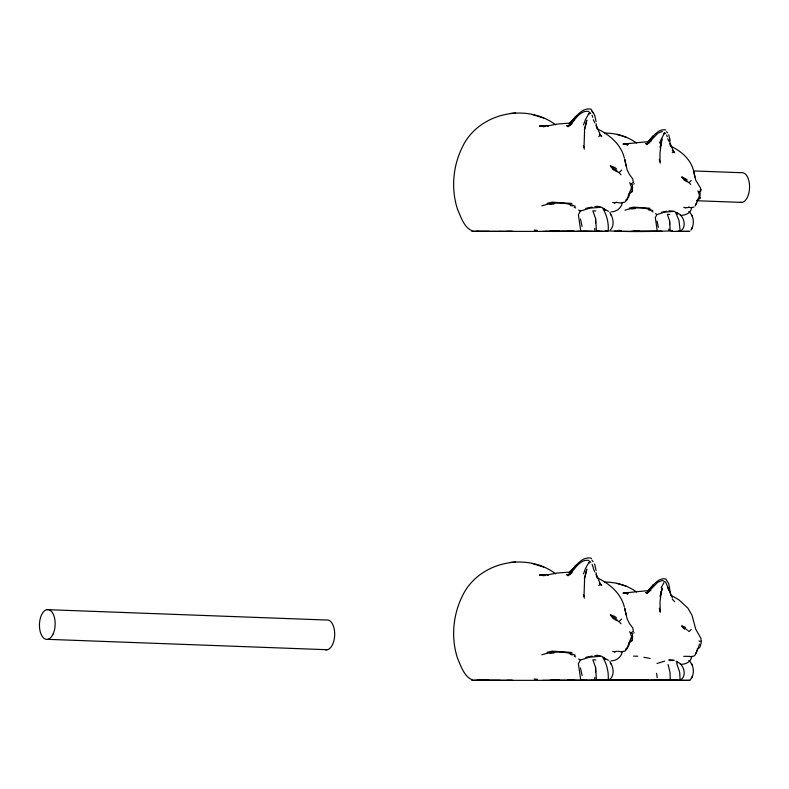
<?xml version="1.0" encoding="UTF-8"?>
<svg xmlns="http://www.w3.org/2000/svg" width="789" height="789" viewBox="0 0 789 789"><rect width="100%" height="100%" fill="white"/><g stroke="black" fill="none" stroke-linecap="round" stroke-linejoin="round"><path stroke-width="1.18" d="M670.344 146.32L669.713 140.225M584.008 147.365L584.6 129.583L586.829 120.194L584.363 129.721M584.008 596.346L584.6 578.564L586.829 569.175L584.363 578.702M659.979 161.656L660.008 152.77L661.438 142.119L660.334 146.399L662.316 139.101M608.25 230.25C608.664 222.853 606.899 215.219 603.013 208.888M608.25 679.23C608.664 671.834 606.899 664.2 603.013 657.868M680.098 230.457L679.004 220.456L675.749 212.714M680.098 679.437L679.684 672.267L676.666 663.322M594.679 230.053L594.778 228.406M594.679 679.033L594.778 677.386M668.835 230.289L668.914 228.918M632.374 189.173L632.67 186.944M632.374 638.153L632.67 635.924M629.76 182.624L631.585 187.683L629.247 193.423L631.959 191.786L632.482 184.764L631.042 183.876L633.389 182.427M697.525 199.883L699.784 198.522L700.208 192.703L699.015 191.964L700.957 190.76L700.168 191.027M629.76 631.604L631.585 636.664L629.247 642.404L631.959 640.767L632.482 633.745L631.042 632.857L633.389 631.407M629.001 194.4L626.821 199.538M629.001 643.39L626.269 649.446L625.973 648.588M697.101 650.659L697.545 648.706M700.297 646.507L701.589 640.776M660.077 147.829L661.438 142.119M660.077 596.809L662.316 588.081L660.334 595.379L661.438 591.099L660.008 601.751L660.235 612.156L659.298 608.22M605.331 230.674C625.608 231.986 650.708 231.621 672.573 230.852M605.331 679.654L605.084 680.355M698.63 198.059L699.458 195.12L697.949 190.918M690.908 230.132C694.724 224.53 694.054 216.048 688.876 211.462M698.63 647.039L699.458 644.1M650.501 680.355L689.764 680.355C694.961 675.059 694.399 665.354 688.876 660.442M698.206 647.877L695.129 655.008L693.965 656.063L690.276 656.764M583.466 124.918L585.448 119.642L589.531 112.304L590.724 113.35M659.525 143.026L664.555 132.552L665.551 133.43M583.466 573.899L585.448 568.622L589.531 561.285L590.724 562.33M622.334 202.615C621.397 207.961 616.801 211.659 611.436 211.846M691.795 207.507C690.967 213.06 685.444 215.565 680.345 215.348M622.334 651.596C621.397 656.941 616.801 660.64 611.436 660.827M691.795 656.487C690.967 662.04 685.444 664.545 680.345 664.338M691.47 229.461L692.486 227.005M691.47 678.441L692.486 675.986M661.172 587.627L663.934 582.726M631.959 191.786L632.591 190.583M699.784 198.522L700.297 197.526M631.959 640.767L632.591 639.563M599.985 207.369L589.689 208.158L580.379 211.097L578.376 214.756L580.812 231.325L606.573 231.374M673.234 211.462L664.693 212.113L656.971 214.559L655.304 217.586L657.326 231.345M599.985 656.349L589.689 657.138L580.379 660.077L578.376 663.736L580.812 680.305L633.636 680.355M695.661 204.706L696.884 202.655M695.661 653.686L696.884 651.635M633.804 184.202L634.139 183.679M633.804 633.182L634.139 632.66M625.815 200.84L624.967 202.092L620.509 202.941L615.834 202.448M625.815 649.82L624.967 651.073L620.509 651.921M628.971 193.719L630.066 192.23L628.705 196.846L626.358 200.82M610.499 229.836C614.493 225.615 613.339 219.026 610.864 214.312M696.993 200.544L698.206 198.897L695.129 206.028M628.971 642.7L630.066 641.21L628.705 645.826L626.358 649.801M700.543 640.264L700.957 639.741M574.086 120.027L567.942 126.763L571.847 123.824L567.222 126.092L569.697 125.273L566.758 125.816L569.776 125.372C574.915 120.106 580.152 109.878 588.811 111.407M651.744 138.963L648.233 143.391L657.898 133.173L662.435 131.438M569.855 574.333L571.285 572.528L567.942 575.743L571.847 572.804L567.222 575.073L569.697 574.254L566.758 574.796L569.776 574.353C574.915 569.086 580.152 558.859 588.811 560.387M569.855 125.352L571.285 123.548M569.283 123.715C575.053 118.232 581.611 107.186 590.971 109.148L594.581 115.016L596.089 121.447M648.035 141.724C652.72 137.217 658.134 128.301 665.758 129.938M569.283 572.696C575.053 567.212 581.611 556.166 590.971 558.129L591.464 558.799M648.035 590.705C652.72 586.197 658.134 577.282 665.758 578.919L668.756 583.781L670.758 595.31M649.416 141.892L646.635 144.555L649.88 142.119L645.658 143.776L647.749 143.47M614.72 170.621L619.049 172.554L621.663 170.069M633.222 181.687L632.768 178.935L629.346 174.379L627.077 169.704L624.71 159.161L626.042 165.877M685.463 180.957L689.063 182.565L691.233 180.494M700.819 190.139L700.445 187.861L695.73 180.198L693.758 171.45L694.862 177.022M614.72 619.602L619.049 621.535L621.663 619.049M633.222 630.667L632.768 627.916L629.346 623.359L627.077 618.684L624.71 608.141L626.042 614.858M691.233 629.474L689.063 631.545L688.314 630.855M569.461 123.814L571.995 121.457L569.658 123.567M598.802 136.566L600.419 135.077L596.267 125.51M648.252 141.783L650.008 140.146L648.39 141.616M672.258 152.701L673.599 151.458L670.157 143.519M569.461 572.794L571.995 570.437L569.658 572.548M598.802 585.556L600.419 584.057L596.267 574.491M648.252 590.764L650.008 589.127L648.39 590.596M619.888 231.374L614.453 231.364L657.03 231.384M617.462 680.345L660.413 680.365M697.525 648.864L699.784 647.503M679.753 231.394C687.84 227.686 683.826 214.332 676.114 212.497L677.85 213.997M607.826 680.365C614.67 677.721 613.921 668.599 610.864 663.293M656.971 663.539L664.693 661.093M619.809 680.365L619.109 680.355M614.197 203.069L616.623 202.29M685.039 207.892L689.655 207.369L688.61 207.063M614.197 652.049L616.623 651.27M541.856 205.821C552.547 202.369 564.885 201.747 575.319 206.284M624.987 210.17C633.863 207.31 644.1 206.797 652.769 210.564M541.856 654.801C552.547 651.349 564.885 650.728 575.319 655.264M592.115 207.073L585.744 208.385M666.705 211.215L661.419 212.3M592.115 656.053L585.744 657.365M547.014 203.345L552.211 202.152L571.966 203.483M629.267 208.118L633.587 207.132L649.988 208.237M547.014 652.325L552.211 651.132L571.966 652.464M700.198 189.824L701.036 189.636M555.693 124.849C526.164 102.471 478.469 113.093 462.462 146.872C452.945 165.917 450.884 188.739 457.452 209.046C460.914 216.985 464.583 229.372 474.081 231.355M555.693 573.83C526.164 551.452 478.469 562.074 462.462 595.853C452.945 614.897 450.884 637.719 457.452 658.026C460.914 665.965 464.583 678.353 474.081 680.335M690.276 207.783L693.965 207.083M599.176 230.733L595.498 231.355L545.1 231.364M599.176 679.714L592.243 680.365L473.873 680.335L500.275 680.374M647.749 592.45L645.658 592.756L649.88 591.099L646.635 593.535L657.898 582.154L662.435 580.418L665.65 582.134L672.317 597.766M592.243 231.384L585.655 231.374M592.243 680.365L585.655 680.355M515.641 112.926L510.098 113.468M515.641 561.906L510.098 562.449M669.111 660.492L673.234 660.442M549.972 204.243L554.016 203.897L552.803 203.237M631.733 208.858L635.086 208.572L634.08 208.03M549.972 653.223L554.016 652.878L552.803 652.217M614.434 680.355L619.641 680.345M601.129 680.345L600.33 680.345L601.928 680.345L600.33 680.345M594.857 206.521C598.683 205.87 603.023 207.024 605.4 210.249M668.983 210.752L674.339 211.304L677.731 213.849M594.857 655.501C598.683 654.85 603.023 656.004 605.4 659.229M668.983 659.732L674.339 660.285M577.163 231.364L580.812 231.325M577.163 680.345L580.812 680.305M654.298 680.365L669.516 680.355L665.078 680.365M500.275 231.394L473.873 231.355L478.262 231.345M572.203 231.355L567.774 230.921M475.639 680.345L511.805 680.325M618.951 680.355L619.769 680.365L617.383 680.355M568.563 231.364L574.264 231.355L568.011 231.157M617.383 231.374L619.641 231.364M576.66 680.305L567.774 679.901M506.903 231.384L570.536 231.384L560.515 231.414M583.633 231.374L586.868 231.364M600.33 231.364L602.007 231.364M659.673 231.384L662.346 231.374M506.903 680.365L513.284 680.345M570.536 680.365L542.546 680.345M583.633 680.355L586.868 680.345M662.346 680.355L665.245 680.345M477.128 231.364L489.032 231.374M499.841 231.364L511.805 231.345M549.095 231.374L559.756 231.364L550.742 231.355M631.003 231.384L639.849 231.374L632.364 231.364M552.576 231.433L584.531 231.374M633.883 231.433L660.413 231.384M681.883 231.394L689.764 231.374L685.246 231.374M477.128 680.345L489.032 680.355M549.095 680.355L559.756 680.345L550.742 680.335M552.576 680.414L584.531 680.355M615.982 680.374L606.465 680.355M622.205 680.365L679.753 680.374C687.84 676.666 683.826 663.312 676.114 661.478M660.965 680.365L675.088 680.345M662.316 680.365L669.516 680.355M597.825 231.345L606.465 231.374M671.449 231.364L678.589 231.414M676.607 231.384L684.665 231.384M475.639 231.364L513.284 231.364M633.636 231.374L661.754 231.374M599.689 680.355L648.795 680.374L630.904 680.384M676.607 680.365L689.764 680.355M597.825 680.325L663.164 680.365M610.617 680.355L613.566 680.355M668.47 680.374L677.317 680.365M572.212 122.916L557.221 124.06L547.043 125.993L548.799 125.678L539.469 126.201L545.544 126.467L539.863 126.062L542.783 126.506M650.945 141.369L623.014 144.091L628.054 144.308L623.34 143.973L627.61 144.703M542.546 231.364L553.839 231.433M572.212 571.897L557.221 573.041L547.043 574.974L548.799 574.658L539.469 575.181L545.544 575.447L539.863 575.043L542.783 575.497M650.945 590.35L623.014 593.072L628.054 593.289L623.34 592.953L627.61 593.683M602.194 680.355L604.236 680.355M632.364 680.345L639.849 680.355M580.98 680.345L583.396 680.355M591.089 680.355L620.47 680.355L606.741 680.345M665.857 680.365L678.589 680.394M572.913 680.325L574.264 680.335L568.011 680.138M471.832 231.345L472.364 231.345M471.832 680.325L472.364 680.335M604.463 133.094C615.795 133.016 627.255 136.3 636.476 142.967M604.463 582.075C615.795 581.996 627.255 585.28 636.476 591.947M633.587 656.113L637.749 656.231M693.452 170.937L741.295 172.712A14.932 7.851 -87.9 0 1 749.54 187.989A14.932 7.851 -87.9 0 1 740.043 202.3M696.707 200.731L742.094 202.418M46.906 609.641L326.429 620.026A14.932 7.851 -87.9 0 1 334.674 635.303A14.932 7.851 -87.9 0 1 325.186 649.613M47.705 639.337L327.238 649.722M617.669 651.319L619.769 651.418M689.655 656.349L683.747 656.349M669.743 214.45L667.326 214.322L669.565 220.673L670.265 230.782M595.774 210.979L592.855 210.821L595.567 218.474L596.395 230.644M595.774 659.959L592.855 659.801L595.567 667.455L596.395 679.625M643.913 657.326L650.225 658.46M618.655 230.319L621.308 230.546M534.222 230.092L537.417 230.358M534.222 679.073L537.417 679.339M683.747 207.359L685.947 207.606M612.649 202.438L615.292 202.724M612.649 651.418L615.292 651.704M588.772 113.734L589.659 113.853M663.934 133.745L664.663 133.844M588.772 562.715L589.659 562.833M678.678 231.029L679.911 231.197M606.544 230.95L608.023 231.147M606.544 679.931L608.023 680.128M648.558 209.874L650.461 210.239M570.26 205.456L572.548 205.899M570.26 654.436L572.548 654.88M627.837 144.959L624.099 143.854L625.667 144.229M627.837 593.939L624.099 592.835L625.667 593.21M624.099 143.854L627.373 144.643M540.781 125.915L544.065 126.713M624.099 592.835L627.373 593.624M540.781 574.895L544.065 575.694M616.949 134.386L626.496 137.306M532.161 114.504L543.66 118.025M616.949 583.367L626.496 586.286M532.161 563.484L543.66 567.005M685.483 627.304L681.893 626.002L683.59 628.241M543.937 126.684L541.165 125.609L543.365 126.487M543.937 575.674L541.165 574.589L543.365 575.467M671.39 146.488C681.361 151.34 690.72 159.309 693.462 170.493M597.756 129.09C609.769 134.929 621.051 144.535 624.346 158.017M671.39 595.468L679.004 599.936L687.86 608.112L691.983 615.154L695.73 629.178L701.165 638.794M597.756 578.071C609.769 583.909 621.051 593.515 624.346 606.997M651.793 211.284L653.055 211.955M574.145 207.162L575.664 207.961M574.145 656.142L575.664 656.941M608.447 211.304L603.447 208.612L605.548 210.426M608.447 660.285L603.447 657.592L605.548 659.407M687.002 179.557L681.893 177.022L684.803 180.336M616.564 168.925L614.73 167.446L610.41 165.877L613.921 169.872M616.564 617.905L614.73 616.426L610.41 614.858L613.921 618.852M699.015 640.944L700.208 641.684M655.521 213.651L656.971 214.559M578.643 210.012L580.379 211.097M578.643 658.993L580.379 660.077M687.475 181.243L681.893 177.022L684.497 180.267M617.136 170.957L610.41 165.877L613.546 169.783M687.475 630.224L681.893 626.002L684.497 629.247M617.136 619.937L610.41 614.858L613.546 618.763M676.36 661.32L677.731 662.829M672.267 150.048L674.654 152.79L673.244 150.946M599.393 134.041L601.701 136.684L599.995 134.455M672.267 599.029L674.654 601.77M599.393 583.022L601.701 585.665L599.995 583.436M689.063 182.565L690.681 184.439M619.049 172.554L621.002 174.813M619.049 621.535L621.002 623.793M666.567 131.694L667.533 132.887M591.947 111.269L593.111 112.699M591.947 560.249L593.111 561.679M691.371 214.549L692.328 216.245M691.371 663.529L692.328 665.226M667.711 138.677L668.904 141.28M593.328 119.681L594.768 122.818M667.711 587.657L668.904 590.261M593.328 568.662L594.768 571.798M609.927 212.123L610.735 215.002M609.927 661.103L610.735 663.983M668.076 664.545L669.999 672.307L670.265 679.763M593.535 568.484L592.066 564.253M625.973 199.607L626.269 200.465M666.666 135.018L667.228 136.714M592.066 115.273L592.746 117.314M658.391 227.331L657.05 221.147M582.095 226.492L580.477 219.036M582.095 675.473L580.477 668.017M670.009 140.146L668.756 134.801M659.298 159.24L660.235 163.175M583.475 145.64L584.324 149.19M596.089 570.427L594.581 563.997M583.475 594.62L584.324 598.17M670.246 143.391L670.758 146.33M596.385 125.352L596.997 128.893M596.385 574.333L596.997 577.873M596.04 123.676L596.504 126.861M596.04 572.656L596.504 575.842M656.645 673.352L657.178 677.731M669.565 220.673L669.664 224.668M595.567 218.474L595.675 223.287M595.567 667.455L595.675 672.267M575.092 117.344L571.039 121.989L576.108 116.2L575.092 117.344M652.572 136.744L649.209 140.59L653.42 135.787L652.572 136.744M575.092 566.324L571.039 570.97L576.108 565.18L575.092 566.324M652.572 585.724L649.209 589.57L653.42 584.767L652.572 585.724M53.149 633.912A14.932 7.851 -87.9 0 0 48.957 609.749A14.932 7.851 -87.9 0 0 39.825 629.8A14.932 7.851 -87.9 0 0 53.149 633.912"/></g></svg>
